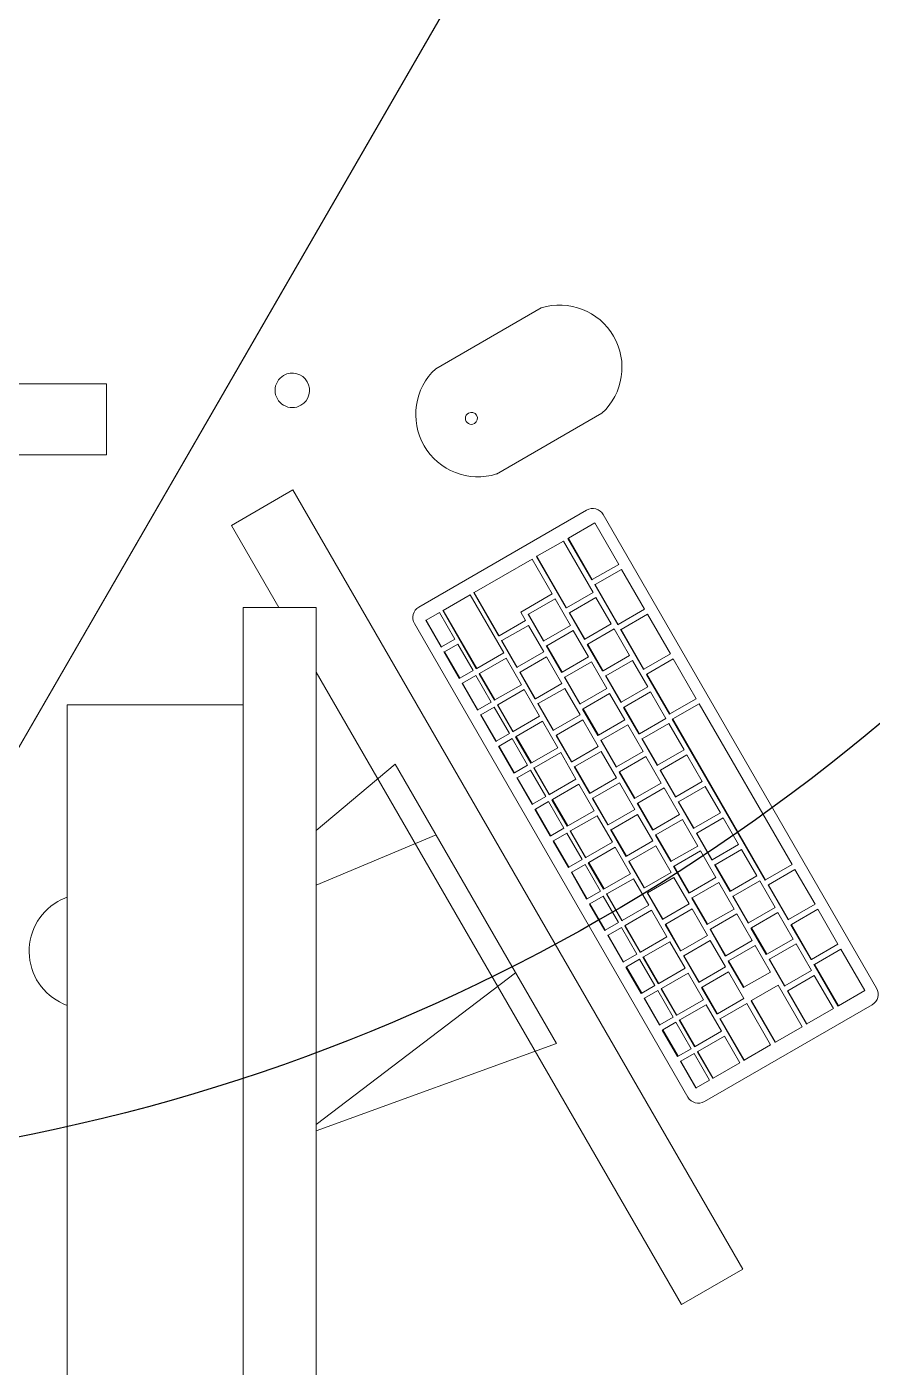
# Model space of a CAD drawing. Header units: millimetres. Extents: x 155920 to 295199, y -4084 to 97293.
# Drawn here: x 165375 to 165817, y 20987 to 21687 of the extents above; entities that cross this region are included whole.
import ezdxf

# ---------------------------------------------------------------- set-up
doc = ezdxf.new("R2010")
doc.units = ezdxf.units.MM
doc.header["$MEASUREMENT"] = 0
for name, color, linetype, lineweight in [('A-GENM', 8, 'CONTINUOUS', 9), ('E-ELEC-EQPM', 8, 'CONTINUOUS', 9), ('I-FURN', 8, 'CONTINUOUS', 9)]:
    doc.layers.add(name, color=color, linetype=linetype, lineweight=lineweight)
doc.layers.add('Social Distancing', color=7, linetype='CONTINUOUS')

msp = doc.modelspace()

# ---------------------------------------------------------------- linework, layer by layer
at = {"layer": 'A-GENM'}
for p, q in [((165643.65, 21540.05), (165588.66, 21508.3)), ((165620.41, 21453.31), (165675.4, 21485.06)), ((165667.43, 21434.41), (165579.81, 21383.83)), ((165818.87, 21184.81), (165676.1, 21432.09)), ((165671.68, 21427.76), (165657.88, 21419.79)), ((165684.18, 21406.11), (165671.68, 21427.76)), ((165655.31, 21418.31), (165641.48, 21410.33)), ((165670.81, 21391.46), (165655.31, 21418.31)), ((165657.64, 21419.65), (165657.88, 21419.79)), ((165670.14, 21398), (165657.64, 21419.65)), ((165657.88, 21419.79), (165670.38, 21398.14)), ((165638.92, 21408.84), (165608.7, 21391.4)), ((165649.42, 21390.66), (165638.92, 21408.84)), ((165641.25, 21410.19), (165641.48, 21410.33)), ((165656.75, 21383.34), (165641.25, 21410.19)), ((165641.48, 21410.33), (165656.98, 21383.48)), ((165670.38, 21398.14), (165684.18, 21406.11)), ((165685.68, 21403.51), (165671.88, 21395.54)), ((165697.68, 21382.73), (165685.68, 21403.51)), ((165670.14, 21398), (165670.38, 21398.14)), ((165671.64, 21395.4), (165671.88, 21395.54)), ((165683.64, 21374.62), (165671.64, 21395.4)), ((165671.88, 21395.54), (165683.88, 21374.76)), ((165606.61, 21390.19), (165592.55, 21382.08)), ((165624.11, 21359.88), (165606.61, 21390.19)), ((165608.46, 21391.26), (165608.7, 21391.4)), ((165621.46, 21368.75), (165608.46, 21391.26)), ((165608.7, 21391.4), (165621.7, 21368.88)), ((165633.02, 21381.19), (165649.42, 21390.66)), ((165650.92, 21388.06), (165637.09, 21380.08)), ((165658.92, 21374.2), (165650.92, 21388.06)), ((165656.98, 21383.48), (165670.81, 21391.46)), ((165672.31, 21388.86), (165658.48, 21380.88)), ((165680.31, 21375.01), (165672.31, 21388.86)), ((165590.59, 21380.95), (165583.68, 21376.96)), ((165598.59, 21367.09), (165590.59, 21380.95)), ((165592.31, 21381.94), (165592.55, 21382.08)), ((165609.81, 21351.63), (165592.31, 21381.94)), ((165592.55, 21382.08), (165610.05, 21351.76)), ((165635.52, 21376.86), (165633.02, 21381.19)), ((165636.85, 21379.94), (165637.09, 21380.08)), ((165644.85, 21366.08), (165636.85, 21379.94)), ((165637.09, 21380.08), (165645.09, 21366.22)), ((165656.75, 21383.34), (165656.98, 21383.48)), ((165658.25, 21380.74), (165658.48, 21380.88)), ((165666.25, 21366.89), (165658.25, 21380.74)), ((165658.48, 21380.88), (165666.48, 21367.03)), ((165683.88, 21374.76), (165697.68, 21382.73)), ((165699.18, 21380.13), (165685.38, 21372.16)), ((165711.18, 21359.35), (165699.18, 21380.13)), ((165577.49, 21375.15), (165720.26, 21127.87)), ((165583.44, 21376.82), (165583.68, 21376.96)), ((165591.44, 21362.96), (165583.44, 21376.82)), ((165583.68, 21376.96), (165591.68, 21363.1)), ((165621.7, 21368.88), (165635.52, 21376.86)), ((165637.02, 21374.27), (165623.2, 21366.29)), ((165645.02, 21360.41), (165637.02, 21374.27)), ((165645.09, 21366.22), (165658.92, 21374.2)), ((165666.48, 21367.03), (165680.31, 21375.01)), ((165681.81, 21372.41), (165667.98, 21364.43)), ((165689.81, 21358.55), (165681.81, 21372.41)), ((165683.64, 21374.62), (165683.88, 21374.76)), ((165591.68, 21363.1), (165598.59, 21367.09)), ((165621.46, 21368.75), (165621.7, 21368.88)), ((165622.96, 21366.15), (165623.2, 21366.29)), ((165630.96, 21352.29), (165622.96, 21366.15)), ((165623.2, 21366.29), (165631.2, 21352.43)), ((165644.85, 21366.08), (165645.09, 21366.22)), ((165660.42, 21371.61), (165646.59, 21363.63)), ((165668.42, 21357.75), (165660.42, 21371.61)), ((165666.25, 21366.89), (165666.48, 21367.03)), ((165685.14, 21372.02), (165685.38, 21372.16)), ((165697.14, 21351.24), (165685.14, 21372.02)), ((165685.38, 21372.16), (165697.38, 21351.38)), ((165591.44, 21362.96), (165591.68, 21363.1)), ((165592.94, 21360.36), (165593.18, 21360.5)), ((165600.94, 21346.51), (165592.94, 21360.36)), ((165600.09, 21364.49), (165593.18, 21360.5)), ((165593.18, 21360.5), (165601.18, 21346.65)), ((165608.09, 21350.64), (165600.09, 21364.49)), ((165610.05, 21351.76), (165624.11, 21359.88)), ((165631.2, 21352.43), (165645.02, 21360.41)), ((165646.35, 21363.49), (165646.59, 21363.63)), ((165654.35, 21349.63), (165646.35, 21363.49)), ((165646.59, 21363.63), (165654.59, 21349.77)), ((165667.75, 21364.29), (165667.98, 21364.43)), ((165675.75, 21350.43), (165667.75, 21364.29)), ((165667.98, 21364.43), (165675.98, 21350.57)), ((165675.98, 21350.57), (165689.81, 21358.55)), ((165697.38, 21351.38), (165711.18, 21359.35)), ((165609.81, 21351.63), (165610.05, 21351.76)), ((165625.37, 21357.15), (165611.55, 21349.17)), ((165633.37, 21343.29), (165625.37, 21357.15)), ((165630.96, 21352.29), (165631.2, 21352.43)), ((165646.52, 21357.81), (165632.7, 21349.83)), ((165654.52, 21343.96), (165646.52, 21357.81)), ((165654.59, 21349.77), (165668.42, 21357.75)), ((165669.92, 21355.15), (165656.09, 21347.17)), ((165677.92, 21341.29), (165669.92, 21355.15)), ((165691.31, 21355.95), (165677.48, 21347.97)), ((165699.31, 21342.1), (165691.31, 21355.95)), ((165697.14, 21351.24), (165697.38, 21351.38)), ((165712.68, 21356.75), (165698.88, 21348.78)), ((165724.68, 21335.96), (165712.68, 21356.75)), ((165600.94, 21346.51), (165601.18, 21346.65)), ((165601.18, 21346.65), (165608.09, 21350.64)), ((165609.59, 21348.04), (165602.68, 21344.05)), ((165617.59, 21334.18), (165609.59, 21348.04)), ((165611.31, 21349.03), (165611.55, 21349.17)), ((165619.31, 21335.17), (165611.31, 21349.03)), ((165611.55, 21349.17), (165619.55, 21335.31)), ((165632.46, 21349.69), (165632.7, 21349.83)), ((165640.46, 21335.84), (165632.46, 21349.69)), ((165632.7, 21349.83), (165640.7, 21335.97)), ((165654.35, 21349.63), (165654.59, 21349.77)), ((165655.85, 21347.03), (165656.09, 21347.17)), ((165663.85, 21333.18), (165655.85, 21347.03)), ((165656.09, 21347.17), (165664.09, 21333.31)), ((165675.75, 21350.43), (165675.98, 21350.57)), ((165677.25, 21347.84), (165677.48, 21347.97)), ((165685.25, 21333.98), (165677.25, 21347.84)), ((165677.48, 21347.97), (165685.48, 21334.12)), ((165698.64, 21348.64), (165698.88, 21348.78)), ((165710.64, 21327.85), (165698.64, 21348.64)), ((165698.88, 21348.78), (165710.88, 21327.99)), ((165602.44, 21343.91), (165602.68, 21344.05)), ((165610.44, 21330.05), (165602.44, 21343.91)), ((165602.68, 21344.05), (165610.68, 21330.19)), ((165619.55, 21335.31), (165633.37, 21343.29)), ((165634.87, 21340.69), (165621.05, 21332.71)), ((165642.87, 21326.84), (165634.87, 21340.69)), ((165640.7, 21335.97), (165654.52, 21343.96)), ((165656.02, 21341.36), (165642.2, 21333.38)), ((165664.02, 21327.5), (165656.02, 21341.36)), ((165664.09, 21333.31), (165677.92, 21341.29)), ((165679.42, 21338.7), (165665.59, 21330.72)), ((165687.42, 21324.84), (165679.42, 21338.7)), ((165685.48, 21334.12), (165699.31, 21342.1)), ((165700.81, 21339.5), (165686.98, 21331.52)), ((165708.81, 21325.64), (165700.81, 21339.5)), ((165610.68, 21330.19), (165617.59, 21334.18)), ((165619.09, 21331.58), (165612.18, 21327.59)), ((165627.09, 21317.73), (165619.09, 21331.58)), ((165619.31, 21335.17), (165619.55, 21335.31)), ((165620.81, 21332.57), (165621.05, 21332.71)), ((165628.81, 21318.72), (165620.81, 21332.57)), ((165621.05, 21332.71), (165629.05, 21318.86)), ((165640.46, 21335.84), (165640.7, 21335.97)), ((165641.96, 21333.24), (165642.2, 21333.38)), ((165649.96, 21319.38), (165641.96, 21333.24)), ((165642.2, 21333.38), (165650.2, 21319.52)), ((165663.85, 21333.18), (165664.09, 21333.31)), ((165665.35, 21330.58), (165665.59, 21330.72)), ((165673.35, 21316.72), (165665.35, 21330.58)), ((165665.59, 21330.72), (165673.59, 21316.86)), ((165685.25, 21333.98), (165685.48, 21334.12)), ((165686.75, 21331.38), (165686.98, 21331.52)), ((165694.75, 21317.53), (165686.75, 21331.38)), ((165686.98, 21331.52), (165694.98, 21317.66)), ((165710.88, 21327.99), (165724.68, 21335.96)), ((165726.18, 21333.36), (165712.38, 21325.4)), ((165774.68, 21249.36), (165726.18, 21333.36)), ((165610.44, 21330.05), (165610.68, 21330.19)), ((165611.94, 21327.45), (165612.18, 21327.59)), ((165619.94, 21313.6), (165611.94, 21327.45)), ((165612.18, 21327.59), (165620.18, 21313.74)), ((165629.05, 21318.86), (165642.87, 21326.84)), ((165644.37, 21324.24), (165630.55, 21316.26)), ((165652.37, 21310.38), (165644.37, 21324.24)), ((165650.2, 21319.52), (165664.02, 21327.5)), ((165665.52, 21324.9), (165651.7, 21316.92)), ((165673.52, 21311.05), (165665.52, 21324.9)), ((165673.59, 21316.86), (165687.42, 21324.84)), ((165694.98, 21317.66), (165708.81, 21325.64)), ((165710.64, 21327.85), (165710.88, 21327.99)), ((165712.14, 21325.26), (165712.38, 21325.4)), ((165760.64, 21241.25), (165712.14, 21325.26)), ((165712.38, 21325.4), (165760.88, 21241.39)), ((165620.18, 21313.74), (165627.09, 21317.73)), ((165628.81, 21318.72), (165629.05, 21318.86)), ((165630.31, 21316.12), (165630.55, 21316.26)), ((165630.55, 21316.26), (165638.55, 21302.4)), ((165649.96, 21319.38), (165650.2, 21319.52)), ((165651.46, 21316.78), (165651.7, 21316.92)), ((165659.46, 21302.93), (165651.46, 21316.78)), ((165651.7, 21316.92), (165659.7, 21303.07)), ((165673.35, 21316.72), (165673.59, 21316.86)), ((165688.92, 21322.24), (165675.09, 21314.26)), ((165696.92, 21308.39), (165688.92, 21322.24)), ((165694.75, 21317.53), (165694.98, 21317.66)), ((165710.31, 21323.05), (165696.48, 21315.07)), ((165718.31, 21309.19), (165710.31, 21323.05)), ((165619.94, 21313.6), (165620.18, 21313.74)), ((165621.44, 21311), (165621.68, 21311.14)), ((165629.44, 21297.14), (165621.44, 21311)), ((165628.59, 21315.13), (165621.68, 21311.14)), ((165621.68, 21311.14), (165629.68, 21297.28)), ((165636.59, 21301.27), (165628.59, 21315.13)), ((165638.31, 21302.26), (165630.31, 21316.12)), ((165638.55, 21302.4), (165652.37, 21310.38)), ((165659.7, 21303.07), (165673.52, 21311.05)), ((165674.85, 21314.12), (165675.09, 21314.26)), ((165682.85, 21300.27), (165674.85, 21314.12)), ((165675.09, 21314.26), (165683.09, 21300.41)), ((165696.25, 21314.93), (165696.48, 21315.07)), ((165704.25, 21301.07), (165696.25, 21314.93)), ((165696.48, 21315.07), (165704.48, 21301.21)), ((165638.31, 21302.26), (165638.55, 21302.4)), ((165653.87, 21307.78), (165640.05, 21299.8)), ((165661.87, 21293.93), (165653.87, 21307.78)), ((165659.46, 21302.93), (165659.7, 21303.07)), ((165675.02, 21308.45), (165661.2, 21300.47)), ((165683.02, 21294.59), (165675.02, 21308.45)), ((165683.09, 21300.41), (165696.92, 21308.39)), ((165698.42, 21305.79), (165684.59, 21297.81)), ((165706.42, 21291.93), (165698.42, 21305.79)), ((165704.48, 21301.21), (165718.31, 21309.19)), ((165719.81, 21306.59), (165705.98, 21298.61)), ((165727.81, 21292.73), (165719.81, 21306.59)), ((165629.44, 21297.14), (165629.68, 21297.28)), ((165629.68, 21297.28), (165636.59, 21301.27)), ((165638.09, 21298.67), (165631.18, 21294.68)), ((165646.09, 21284.82), (165638.09, 21298.67)), ((165639.81, 21299.66), (165640.05, 21299.8)), ((165647.81, 21285.81), (165639.81, 21299.66)), ((165640.05, 21299.8), (165648.05, 21285.95)), ((165660.96, 21300.33), (165661.2, 21300.47)), ((165668.96, 21286.47), (165660.96, 21300.33)), ((165661.2, 21300.47), (165669.2, 21286.61)), ((165682.85, 21300.27), (165683.09, 21300.41)), ((165684.35, 21297.67), (165684.59, 21297.81)), ((165692.35, 21283.81), (165684.35, 21297.67)), ((165684.59, 21297.81), (165692.59, 21283.95)), ((165704.25, 21301.07), (165704.48, 21301.21)), ((165705.75, 21298.47), (165705.98, 21298.61)), ((165713.75, 21284.62), (165705.75, 21298.47)), ((165705.98, 21298.61), (165713.98, 21284.75)), ((165630.94, 21294.55), (165631.18, 21294.68)), ((165638.94, 21280.69), (165630.94, 21294.55)), ((165631.18, 21294.68), (165639.18, 21280.83)), ((165648.05, 21285.95), (165661.87, 21293.93)), ((165663.37, 21291.33), (165649.55, 21283.35)), ((165671.37, 21277.47), (165663.37, 21291.33)), ((165669.2, 21286.61), (165683.02, 21294.59)), ((165684.52, 21291.99), (165670.7, 21284.01)), ((165692.52, 21278.14), (165684.52, 21291.99)), ((165692.59, 21283.95), (165706.42, 21291.93)), ((165707.92, 21289.33), (165694.09, 21281.35)), ((165715.92, 21275.48), (165707.92, 21289.33)), ((165713.98, 21284.75), (165727.81, 21292.73)), ((165729.31, 21290.14), (165715.48, 21282.16)), ((165737.31, 21276.28), (165729.31, 21290.14)), ((165639.18, 21280.83), (165646.09, 21284.82)), ((165647.59, 21282.22), (165640.68, 21278.23)), ((165655.59, 21268.36), (165647.59, 21282.22)), ((165647.81, 21285.81), (165648.05, 21285.95)), ((165649.31, 21283.21), (165649.55, 21283.35)), ((165657.31, 21269.35), (165649.31, 21283.21)), ((165649.55, 21283.35), (165657.55, 21269.49)), ((165668.96, 21286.47), (165669.2, 21286.61)), ((165670.46, 21283.87), (165670.7, 21284.01)), ((165678.46, 21270.02), (165670.46, 21283.87)), ((165670.7, 21284.01), (165678.7, 21270.16)), ((165692.35, 21283.81), (165692.59, 21283.95)), ((165693.85, 21281.21), (165694.09, 21281.35)), ((165694.09, 21281.35), (165702.09, 21267.5)), ((165713.75, 21284.62), (165713.98, 21284.75)), ((165715.25, 21282.02), (165715.48, 21282.16)), ((165723.25, 21268.16), (165715.25, 21282.02)), ((165715.48, 21282.16), (165723.48, 21268.3)), ((165638.94, 21280.69), (165639.18, 21280.83)), ((165640.44, 21278.09), (165640.68, 21278.23)), ((165648.44, 21264.23), (165640.44, 21278.09)), ((165640.68, 21278.23), (165648.68, 21264.37)), ((165657.55, 21269.49), (165671.37, 21277.47)), ((165672.87, 21274.87), (165659.05, 21266.89)), ((165680.87, 21261.02), (165672.87, 21274.87)), ((165678.7, 21270.16), (165692.52, 21278.14)), ((165694.02, 21275.54), (165680.2, 21267.56)), ((165701.85, 21267.36), (165693.85, 21281.21)), ((165702.02, 21261.68), (165694.02, 21275.54)), ((165702.09, 21267.5), (165715.92, 21275.48)), ((165723.48, 21268.3), (165737.31, 21276.28)), ((165648.68, 21264.37), (165655.59, 21268.36)), ((165657.31, 21269.35), (165657.55, 21269.49)), ((165678.46, 21270.02), (165678.7, 21270.16)), ((165679.96, 21267.42), (165680.2, 21267.56)), ((165687.96, 21253.56), (165679.96, 21267.42)), ((165680.2, 21267.56), (165688.2, 21253.7)), ((165701.85, 21267.36), (165702.09, 21267.5)), ((165717.42, 21272.88), (165703.59, 21264.9)), ((165725.42, 21259.02), (165717.42, 21272.88)), ((165723.25, 21268.16), (165723.48, 21268.3)), ((165738.81, 21273.68), (165724.98, 21265.7)), ((165746.81, 21259.83), (165738.81, 21273.68)), ((165648.44, 21264.23), (165648.68, 21264.37)), ((165649.94, 21261.64), (165650.18, 21261.77)), ((165657.94, 21247.78), (165649.94, 21261.64)), ((165657.09, 21265.76), (165650.18, 21261.77)), ((165650.18, 21261.77), (165658.18, 21247.92)), ((165665.09, 21251.91), (165657.09, 21265.76)), ((165658.81, 21266.76), (165659.05, 21266.89)), ((165666.81, 21252.9), (165658.81, 21266.76)), ((165659.05, 21266.89), (165667.05, 21253.04)), ((165667.05, 21253.04), (165680.87, 21261.02)), ((165688.2, 21253.7), (165702.02, 21261.68)), ((165703.35, 21264.76), (165703.59, 21264.9)), ((165711.35, 21250.9), (165703.35, 21264.76)), ((165703.59, 21264.9), (165711.59, 21251.04)), ((165724.75, 21265.56), (165724.98, 21265.7)), ((165732.75, 21251.71), (165724.75, 21265.56)), ((165724.98, 21265.7), (165732.98, 21251.85)), ((165682.37, 21258.42), (165668.55, 21250.44)), ((165690.37, 21244.56), (165682.37, 21258.42)), ((165687.96, 21253.56), (165688.2, 21253.7)), ((165703.52, 21259.08), (165689.7, 21251.1)), ((165711.52, 21245.23), (165703.52, 21259.08)), ((165711.59, 21251.04), (165725.42, 21259.02)), ((165726.92, 21256.42), (165713.09, 21248.44)), ((165734.92, 21242.57), (165726.92, 21256.42)), ((165732.98, 21251.85), (165746.81, 21259.83)), ((165748.31, 21257.23), (165734.48, 21249.25)), ((165756.31, 21243.37), (165748.31, 21257.23)), ((165657.94, 21247.78), (165658.18, 21247.92)), ((165658.18, 21247.92), (165665.09, 21251.91)), ((165666.59, 21249.31), (165659.68, 21245.32)), ((165674.59, 21235.45), (165666.59, 21249.31)), ((165666.81, 21252.9), (165667.05, 21253.04)), ((165668.31, 21250.3), (165668.55, 21250.44)), ((165676.31, 21236.44), (165668.31, 21250.3)), ((165668.55, 21250.44), (165676.55, 21236.58)), ((165689.46, 21250.97), (165689.7, 21251.1)), ((165697.46, 21237.11), (165689.46, 21250.97)), ((165689.7, 21251.1), (165697.7, 21237.25)), ((165711.35, 21250.9), (165711.59, 21251.04)), ((165712.85, 21248.31), (165713.09, 21248.44)), ((165720.85, 21234.45), (165712.85, 21248.31)), ((165713.09, 21248.44), (165721.09, 21234.59)), ((165732.75, 21251.71), (165732.98, 21251.85)), ((165734.25, 21249.11), (165734.48, 21249.25)), ((165742.25, 21235.25), (165734.25, 21249.11)), ((165734.48, 21249.25), (165742.48, 21235.39)), ((165760.88, 21241.39), (165774.68, 21249.36)), ((165776.18, 21246.76), (165762.38, 21238.79)), ((165786.68, 21228.58), (165776.18, 21246.76)), ((165659.44, 21245.18), (165659.68, 21245.32)), ((165667.44, 21231.33), (165659.44, 21245.18)), ((165659.68, 21245.32), (165667.68, 21231.46)), ((165676.55, 21236.58), (165690.37, 21244.56)), ((165691.87, 21241.97), (165678.05, 21233.98)), ((165699.87, 21228.11), (165691.87, 21241.97)), ((165697.7, 21237.25), (165711.52, 21245.23)), ((165713.02, 21242.63), (165699.2, 21234.65)), ((165721.02, 21228.77), (165713.02, 21242.63)), ((165721.09, 21234.59), (165734.92, 21242.57)), ((165736.42, 21239.97), (165722.59, 21231.99)), ((165744.42, 21226.11), (165736.42, 21239.97)), ((165742.48, 21235.39), (165756.31, 21243.37)), ((165757.81, 21240.77), (165743.98, 21232.79)), ((165765.81, 21226.92), (165757.81, 21240.77)), ((165760.64, 21241.25), (165760.88, 21241.39)), ((165667.68, 21231.46), (165674.59, 21235.45)), ((165676.09, 21232.86), (165669.18, 21228.87)), ((165684.09, 21219), (165676.09, 21232.86)), ((165676.31, 21236.44), (165676.55, 21236.58)), ((165677.81, 21233.85), (165678.05, 21233.98)), ((165685.81, 21219.99), (165677.81, 21233.85)), ((165678.05, 21233.98), (165686.05, 21220.13)), ((165697.46, 21237.11), (165697.7, 21237.25)), ((165698.96, 21234.51), (165699.2, 21234.65)), ((165706.96, 21220.66), (165698.96, 21234.51)), ((165699.2, 21234.65), (165707.2, 21220.79)), ((165720.85, 21234.45), (165721.09, 21234.59)), ((165742.25, 21235.25), (165742.48, 21235.39)), ((165743.75, 21232.65), (165743.98, 21232.79)), ((165751.75, 21218.8), (165743.75, 21232.65)), ((165743.98, 21232.79), (165751.98, 21218.94)), ((165762.14, 21238.65), (165762.38, 21238.79)), ((165772.64, 21220.47), (165762.14, 21238.65)), ((165762.38, 21238.79), (165772.88, 21220.61)), ((165667.44, 21231.33), (165667.68, 21231.46)), ((165668.94, 21228.73), (165669.18, 21228.87)), ((165676.94, 21214.87), (165668.94, 21228.73)), ((165669.18, 21228.87), (165677.18, 21215.01)), ((165686.05, 21220.13), (165699.87, 21228.11)), ((165701.37, 21225.51), (165687.55, 21217.53)), ((165709.37, 21211.65), (165701.37, 21225.51)), ((165707.2, 21220.79), (165721.02, 21228.77)), ((165722.52, 21226.18), (165708.7, 21218.2)), ((165722.35, 21231.85), (165722.59, 21231.99)), ((165730.35, 21217.99), (165722.35, 21231.85)), ((165730.52, 21212.32), (165722.52, 21226.18)), ((165722.59, 21231.99), (165730.59, 21218.13)), ((165730.59, 21218.13), (165744.42, 21226.11)), ((165751.98, 21218.94), (165765.81, 21226.92)), ((165772.88, 21220.61), (165786.68, 21228.58)), ((165788.18, 21225.98), (165774.38, 21218.01)), ((165798.68, 21207.79), (165788.18, 21225.98)), ((165677.18, 21215.01), (165684.09, 21219)), ((165685.81, 21219.99), (165686.05, 21220.13)), ((165706.96, 21220.66), (165707.2, 21220.79)), ((165745.92, 21223.52), (165732.09, 21215.53)), ((165753.92, 21209.66), (165745.92, 21223.52)), ((165751.75, 21218.8), (165751.98, 21218.94)), ((165767.31, 21224.32), (165753.48, 21216.34)), ((165775.31, 21210.46), (165767.31, 21224.32)), ((165772.64, 21220.47), (165772.88, 21220.61)), ((165676.94, 21214.87), (165677.18, 21215.01)), ((165678.44, 21212.27), (165678.68, 21212.41)), ((165686.44, 21198.42), (165678.44, 21212.27)), ((165685.59, 21216.4), (165678.68, 21212.41)), ((165678.68, 21212.41), (165686.68, 21198.55)), ((165693.59, 21202.55), (165685.59, 21216.4)), ((165687.31, 21217.39), (165687.55, 21217.53)), ((165695.31, 21203.54), (165687.31, 21217.39)), ((165687.55, 21217.53), (165695.55, 21203.67)), ((165695.55, 21203.67), (165709.37, 21211.65)), ((165708.46, 21218.06), (165708.7, 21218.2)), ((165716.46, 21204.2), (165708.46, 21218.06)), ((165708.7, 21218.2), (165716.7, 21204.34)), ((165716.7, 21204.34), (165730.52, 21212.32)), ((165730.35, 21217.99), (165730.59, 21218.13)), ((165731.85, 21215.4), (165732.09, 21215.53)), ((165739.85, 21201.54), (165731.85, 21215.4)), ((165732.09, 21215.53), (165740.09, 21201.68)), ((165753.25, 21216.2), (165753.48, 21216.34)), ((165761.25, 21202.34), (165753.25, 21216.2)), ((165753.48, 21216.34), (165761.48, 21202.48)), ((165774.14, 21217.87), (165774.38, 21218.01)), ((165784.64, 21199.68), (165774.14, 21217.87)), ((165774.38, 21218.01), (165784.88, 21199.82)), ((165710.87, 21209.06), (165697.05, 21201.08)), ((165718.87, 21195.2), (165710.87, 21209.06)), ((165716.46, 21204.2), (165716.7, 21204.34)), ((165732.02, 21209.72), (165718.2, 21201.74)), ((165740.02, 21195.86), (165732.02, 21209.72)), ((165740.09, 21201.68), (165753.92, 21209.66)), ((165755.42, 21207.06), (165741.59, 21199.08)), ((165763.42, 21193.2), (165755.42, 21207.06)), ((165761.48, 21202.48), (165775.31, 21210.46)), ((165776.81, 21207.86), (165762.98, 21199.88)), ((165784.81, 21194.01), (165776.81, 21207.86)), ((165784.88, 21199.82), (165798.68, 21207.79)), ((165800.18, 21205.19), (165786.38, 21197.22)), ((165812.68, 21183.54), (165800.18, 21205.19)), ((165686.44, 21198.42), (165686.68, 21198.55)), ((165686.68, 21198.55), (165693.59, 21202.55)), ((165695.09, 21199.95), (165688.18, 21195.96)), ((165703.09, 21186.09), (165695.09, 21199.95)), ((165695.31, 21203.54), (165695.55, 21203.67)), ((165696.81, 21200.94), (165697.05, 21201.08)), ((165704.81, 21187.08), (165696.81, 21200.94)), ((165697.05, 21201.08), (165705.05, 21187.22)), ((165717.96, 21201.6), (165718.2, 21201.74)), ((165725.96, 21187.75), (165717.96, 21201.6)), ((165718.2, 21201.74), (165726.2, 21187.88)), ((165739.85, 21201.54), (165740.09, 21201.68)), ((165741.35, 21198.94), (165741.59, 21199.08)), ((165749.35, 21185.09), (165741.35, 21198.94)), ((165741.59, 21199.08), (165749.59, 21185.22)), ((165761.25, 21202.34), (165761.48, 21202.48)), ((165762.75, 21199.75), (165762.98, 21199.88)), ((165770.75, 21185.89), (165762.75, 21199.75)), ((165762.98, 21199.88), (165770.98, 21186.03)), ((165784.64, 21199.68), (165784.88, 21199.82)), ((165687.94, 21195.82), (165688.18, 21195.96)), ((165695.94, 21181.96), (165687.94, 21195.82)), ((165688.18, 21195.96), (165696.18, 21182.1)), ((165705.05, 21187.22), (165718.87, 21195.2)), ((165720.37, 21192.6), (165706.55, 21184.62)), ((165728.37, 21178.75), (165720.37, 21192.6)), ((165726.2, 21187.88), (165740.02, 21195.86)), ((165741.52, 21193.27), (165727.7, 21185.29)), ((165749.52, 21179.41), (165741.52, 21193.27)), ((165749.59, 21185.22), (165763.42, 21193.2)), ((165770.98, 21186.03), (165784.81, 21194.01)), ((165786.29, 21191.4), (165772.48, 21183.43)), ((165786.14, 21197.09), (165786.38, 21197.22)), ((165798.64, 21175.43), (165786.14, 21197.09)), ((165796.29, 21174.08), (165786.29, 21191.4)), ((165786.38, 21197.22), (165798.88, 21175.57)), ((165696.18, 21182.1), (165703.09, 21186.09)), ((165704.59, 21183.49), (165697.68, 21179.5)), ((165712.59, 21169.64), (165704.59, 21183.49)), ((165704.81, 21187.08), (165705.05, 21187.22)), ((165706.31, 21184.48), (165706.55, 21184.62)), ((165714.31, 21170.63), (165706.31, 21184.48)), ((165706.55, 21184.62), (165714.55, 21170.76)), ((165725.96, 21187.75), (165726.2, 21187.88)), ((165727.46, 21185.15), (165727.7, 21185.29)), ((165735.46, 21171.29), (165727.46, 21185.15)), ((165727.7, 21185.29), (165735.7, 21171.43)), ((165749.35, 21185.09), (165749.59, 21185.22)), ((165767.4, 21186.27), (165753.59, 21178.3)), ((165779.9, 21164.61), (165767.4, 21186.27)), ((165770.75, 21185.89), (165770.98, 21186.03)), ((165772.25, 21183.29), (165772.48, 21183.43)), ((165782.25, 21165.97), (165772.25, 21183.29)), ((165772.48, 21183.43), (165782.48, 21166.11)), ((165798.88, 21175.57), (165812.68, 21183.54)), ((165695.94, 21181.96), (165696.18, 21182.1)), ((165697.44, 21179.36), (165697.68, 21179.5)), ((165705.44, 21165.51), (165697.44, 21179.36)), ((165697.68, 21179.5), (165705.68, 21165.65)), ((165714.55, 21170.76), (165728.37, 21178.75)), ((165735.7, 21171.43), (165749.52, 21179.41)), ((165751, 21176.8), (165737.2, 21168.83)), ((165763.5, 21155.15), (165751, 21176.8)), ((165753.35, 21178.16), (165753.59, 21178.3)), ((165765.85, 21156.51), (165753.35, 21178.16)), ((165753.59, 21178.3), (165766.09, 21156.65)), ((165705.68, 21165.65), (165712.59, 21169.64)), ((165714.31, 21170.63), (165714.55, 21170.76)), ((165729.87, 21176.15), (165716.05, 21168.17)), ((165728.93, 21125.55), (165816.54, 21176.13)), ((165737.87, 21162.29), (165729.87, 21176.15)), ((165735.46, 21171.29), (165735.7, 21171.43)), ((165782.48, 21166.11), (165796.29, 21174.08)), ((165798.64, 21175.43), (165798.88, 21175.57)), ((165705.44, 21165.51), (165705.68, 21165.65)), ((165706.94, 21162.91), (165707.18, 21163.05)), ((165714.94, 21149.05), (165706.94, 21162.91)), ((165714.09, 21167.04), (165707.18, 21163.05)), ((165707.18, 21163.05), (165715.18, 21149.19)), ((165722.09, 21153.18), (165714.09, 21167.04)), ((165715.81, 21168.03), (165716.05, 21168.17)), ((165723.81, 21154.17), (165715.81, 21168.03)), ((165716.05, 21168.17), (165724.05, 21154.31)), ((165724.05, 21154.31), (165737.87, 21162.29)), ((165736.96, 21168.69), (165737.2, 21168.83)), ((165749.46, 21147.04), (165736.96, 21168.69)), ((165737.2, 21168.83), (165749.7, 21147.18)), ((165766.09, 21156.65), (165779.9, 21164.61)), ((165782.25, 21165.97), (165782.48, 21166.11)), ((165739.37, 21159.69), (165725.55, 21151.71)), ((165747.37, 21145.84), (165739.37, 21159.69)), ((165765.85, 21156.51), (165766.09, 21156.65)), ((165714.94, 21149.05), (165715.18, 21149.19)), ((165715.18, 21149.19), (165722.09, 21153.18)), ((165723.59, 21150.58), (165716.68, 21146.59)), ((165731.59, 21136.73), (165723.59, 21150.58)), ((165723.81, 21154.17), (165724.05, 21154.31)), ((165725.31, 21151.57), (165725.55, 21151.71)), ((165733.31, 21137.72), (165725.31, 21151.57)), ((165725.55, 21151.71), (165733.55, 21137.86)), ((165749.7, 21147.18), (165763.5, 21155.15)), ((165716.44, 21146.45), (165716.68, 21146.59)), ((165724.44, 21132.6), (165716.44, 21146.45)), ((165716.68, 21146.59), (165724.68, 21132.74)), ((165733.55, 21137.86), (165747.37, 21145.84)), ((165749.46, 21147.04), (165749.7, 21147.18)), ((165724.68, 21132.74), (165731.59, 21136.73)), ((165733.31, 21137.72), (165733.55, 21137.86)), ((165724.44, 21132.6), (165724.68, 21132.74))]:
    msp.add_line(p, q, dxfattribs=at)
for centre, radius, start, end in [((165653.34, 21508.98), 32.54, 312.68038, 107.31962), ((165610.72, 21484.38), 32.54, 132.68038, 287.31962), ((165607.26, 21482.38), 3.16, 120, 300), ((165607.26, 21482.38), 3.16, 300, 120), ((165670.6, 21428.91), 6.35, 30, 120), ((165582.99, 21378.33), 6.35, 120, 210), ((165813.37, 21181.63), 6.35, 300, 30), ((165725.76, 21131.05), 6.35, 210, 300)]:
    msp.add_arc(centre, radius, start, end, dxfattribs=at)
at = {"layer": 'E-ELEC-EQPM'}
for p, q in [((165488.14, 21383.63), (165526.24, 21383.63)), ((165488.14, 21332.83), (165488.14, 21383.63)), ((165488.14, 21383.63), (165526.24, 21383.63)), ((165488.14, 20583.63), (165488.14, 21383.63)), ((165526.24, 21383.63), (165526.24, 20583.63)), ((165526.24, 21383.63), (165526.24, 20583.63)), ((165396.24, 21332.83), (165488.14, 21332.83)), ((165396.24, 20634.43), (165396.24, 21332.83)), ((165396.24, 20634.43), (165396.24, 21332.83)), ((165396.24, 21332.83), (165488.14, 21332.83))]:
    msp.add_line(p, q, dxfattribs=at)
at = {"layer": 'I-FURN'}
for p, q in [((165200.93, 21016.19), (165755.91, 21977.49)), ((165755.91, 21977.49), (165200.93, 21016.19)), ((165416.7, 21500.35), (164946.8, 21500.35)), ((165416.7, 21463.26), (165416.7, 21500.35)), ((165362.1, 21463.26), (165416.7, 21463.26)), ((165481.96, 21426.44), (165514.08, 21444.99)), ((165749.03, 21038.04), (165514.08, 21444.99)), ((165481.96, 21426.44), (165506.68, 21383.63)), ((165526.24, 21349.76), (165716.91, 21019.5)), ((165526.24, 21267.07), (165567.48, 21301.69)), ((165567.48, 21301.69), (165651.63, 21155.93)), ((165588.77, 21264.81), (165526.24, 21238.64)), ((165630.34, 21192.81), (165526.24, 21113.54)), ((165651.63, 21155.93), (165526.24, 21110.29)), ((165716.91, 21019.5), (165749.03, 21038.04))]:
    msp.add_line(p, q, dxfattribs=at)
for centre, radius, start, end in [((165513.71, 21497), 9, 300, 120), ((165513.71, 21497), 9, 120, 300), ((165406.3, 21204.04), 30, 109.77024, 120), ((165406.3, 21204.04), 30, 120, 250.22976)]:
    msp.add_arc(centre, radius, start, end, dxfattribs=at)
at = {"layer": 'Social Distancing'}
msp.add_circle((165176.78, 22088.25), 1000, dxfattribs=at)
msp.add_circle((165176.78, 22088.25), 1000, dxfattribs=at)

doc.saveas('drawing.dxf')
